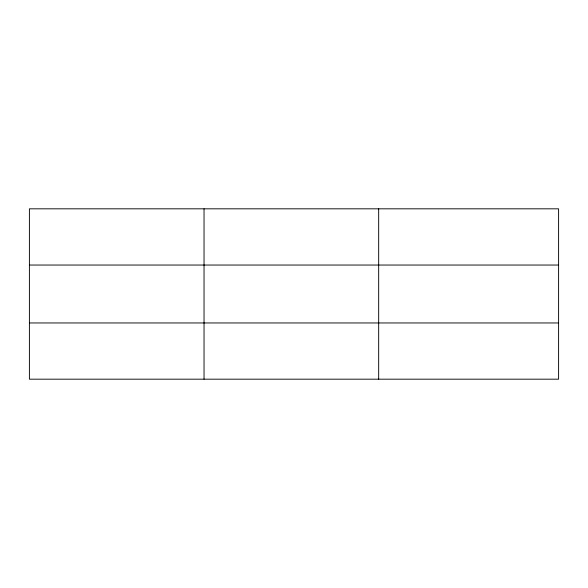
<?xml version="1.0" encoding="UTF-8"?>
<svg xmlns="http://www.w3.org/2000/svg" width="588" height="588" viewBox="0 0 588 588"><rect width="100%" height="100%" fill="white"/><g stroke="black" fill="none" stroke-linecap="round" stroke-linejoin="round"><path stroke-width="0.88" d="M204.036 208.821L204.036 379.179M378.672 208.821L378.672 379.179M558.6 322.959L558.6 379.179L29.4 379.179L29.4 208.821L558.6 208.821L558.6 322.959L29.4 322.959M29.4 265.041L558.6 265.041"/></g></svg>
